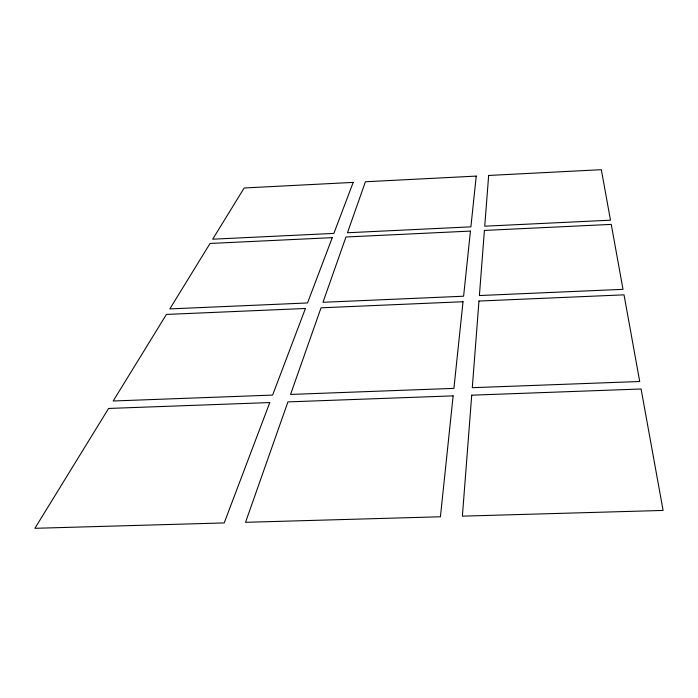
<?xml version="1.0" encoding="UTF-8"?>
<svg xmlns="http://www.w3.org/2000/svg" width="698" height="698" viewBox="0 0 698 698"><rect width="100%" height="100%" fill="white"/><g stroke="black" fill="none" stroke-linecap="round" stroke-linejoin="round"><path stroke-width="1.05" d="M471.717 395.181L462.39 516.145L663.1 510.439L641.087 388.995L471.717 395.181M478.968 301.047L472.293 387.695L639.726 381.501L624.021 294.844L478.968 301.047M484.412 230.419L479.395 295.542L623.017 289.338L611.247 224.39L484.412 230.419M488.652 175.46L484.735 226.196L610.488 220.184L601.336 169.693L488.652 175.46M453.133 395.862L440.421 516.773L245.539 522.313L287.925 401.9L453.133 395.862M463.027 301.737L453.918 388.376L290.551 394.431L321.036 307.809L463.027 301.737M470.452 231.082L463.603 296.222L322.982 302.295L345.964 236.997L470.452 231.082M476.237 176.097L470.897 226.85L347.456 232.757L365.403 181.768L476.237 176.097M269.794 402.563L224.198 522.924L34.9 528.307L108.6 408.452L269.794 402.563M305.427 308.481L272.621 395.094L113.189 400.992L166.421 314.432L305.427 308.481M332.265 237.652L307.521 302.958L169.815 308.909L210.063 243.454L332.265 237.652M353.197 182.396L333.871 233.402L212.681 239.196L244.178 187.98L353.197 182.396"/></g></svg>
